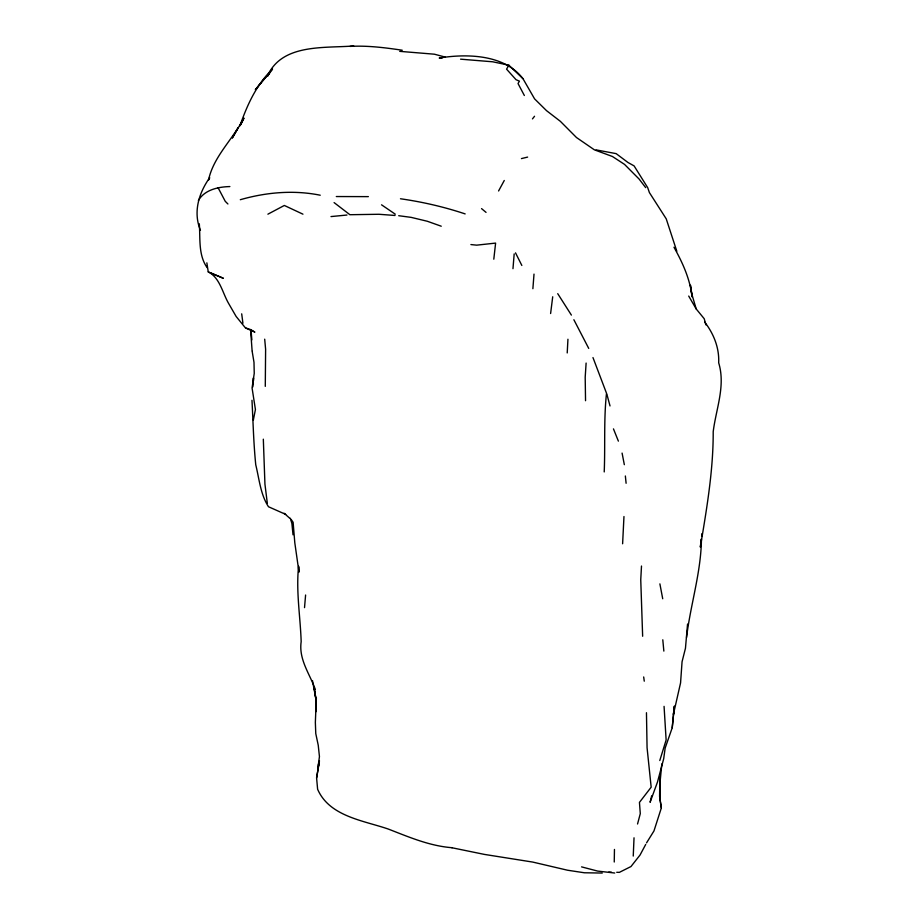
<?xml version="1.0" encoding="UTF-8"?>
<svg xmlns="http://www.w3.org/2000/svg" width="919" height="919" viewBox="0 0 919 919"><rect width="100%" height="100%" fill="white"/><g stroke="black" fill="none" stroke-linecap="round" stroke-linejoin="round"><path stroke-width="1.38" d="M633.248 856.071L634.03 837.806M604.22 471.929C605.299 445.704 603.691 419.328 606.517 393.263L592.973 357.571M622.611 543.772L623.967 516.535M614.248 862.011L614.455 849.443M298.606 566.219C295.918 591.457 300.352 616.465 301.168 641.646C298.595 659.371 309.6 673.616 315.24 689.284M251.978 400.293C253.116 421.855 253.564 443.303 255.758 464.819C259.238 478.891 260.468 494.445 268.486 506.748L285.694 514.376M567.218 352.942L567.942 339.237M641.496 566.035L640.75 579.797L642.645 636.258M586.115 363.062L585.196 377.204L585.541 400.707M673.845 710.33L673.397 714.419L680.565 682.909L682.059 661.749L685.459 648.274L687.55 624.081M686.55 637.499C690.468 604.61 701.048 572.617 701.438 539.154M701.645 536.443L701.84 533.744M532.882 288.704L534.008 274.103M512.974 268.693L514.181 253.908M304.522 607.631L305.602 595.018M674.328 706.206L672.226 727.745L665.161 748.077L663.69 758.761L657.487 782.035L650.089 802.298L651.686 795.808M672.226 727.745L674.316 706.366M493.802 259.192L495.605 243.098L476.674 245.155L470.907 244.569M701.243 539.097L700.335 547.127C706.688 508.908 713.339 470.539 713.201 431.723C716.039 408.737 725.734 385.934 718.681 362.798C719.37 347.853 713.73 333.792 704.701 322.098M319.467 760.76L316.596 777.956L317.618 789.249C329.393 816.497 363.43 820.483 388.358 829.076C409.058 837.106 429.644 845.997 452.102 847.709M550.607 313.528L552.71 296.78M661.841 763.907L659.727 785.469L659.589 796.474L661.335 807.95L653.972 830.937L646.551 842.872M316.596 777.956L319.261 761.943M253.345 420.063L255.425 409.529L252.07 387.967L254.241 373.39L253.989 362.293L252.174 351.345M319.341 762.092L318.008 767.262L319.444 756.578L318.238 745.24L315.768 733.58L315.355 722.437L316.343 697.877L316.147 711.593L316.159 700.554L314.275 688.239M637.545 823.998L640.29 813.637L639.452 802.39L651.169 787.192L647.068 747.733L646.459 712.719M232.404 137.953L238.228 127.569C227.602 144.57 212.863 159.711 208.533 180.009L209.693 177.677C198.78 193.116 192.944 212.036 200.445 230.336M318.342 764.619L319.226 762.092M659.796 760.518L666.126 740.002L664.069 706.366M239.893 125.892C247.2 104.95 256.378 84.628 272.541 69.04L267.372 76.277L269.531 72.888L268.164 75.266M240.858 124.226L243.96 118.137L240.537 124.892M240.399 124.938L241.915 121.641L232.392 137.758M645.701 844.458L640.049 855.026L630.974 866.548L619.372 872.361L616.718 872.292M498.58 190.968L504.267 180.48M645.689 187.625L639.073 179.01L624.506 164.375L612.422 156.494L594.386 149.831L576.489 137.528L560.349 121.319L546.529 110.659L534.571 98.85L522.968 78.678L508.873 65.192L506.564 69.155L516.041 79.689L519.419 81.159L518.029 83.537L524.347 95.496M267.372 76.277C281.628 43.308 324.441 48.362 353.7 45.95M198.389 200.514C204.615 189.716 218.297 186.844 229.876 186.568M532.469 118.896L534.536 116.265M267.888 214.184L284.327 205.465L302.948 214.173M521.441 158.596L527.621 157.092M240.318 199.71C266.177 192.278 293.712 189.842 320.237 195.219M350.036 46.409C367.428 45.41 385.038 47.662 402.246 50.223M331.001 216.574L346.957 215.035M336.308 196.54L368.358 196.632M602.255 873.05L584.392 872.774L567.563 870.224L532.767 862.079L484.405 854.406L451.849 847.732M608.746 872.108L611.411 872.165M442.028 58.138L439.213 58.023C466.726 53.532 504.485 54.324 522.968 78.678M399.719 51.349L434.4 54.198L445.106 57.058M395.032 215.471L378.961 214.276L349.898 214.713L334.091 202.594M460.58 59.172L492.722 61.791L508.873 65.192M614.754 873.027L597.649 871.086L581.566 866.881M398.708 215.712L411.126 217.366L427.301 221.261L441.246 226.212M400.477 198.768C422.418 201.893 444.13 206.901 465.152 213.909M596.132 149.889L616.155 153.634L628.022 162.525L634.087 165.891L647.7 187.66L649.411 192.599L666.229 218.837L676.821 251.255M206.855 262.845L208.245 271.898C219.767 277.641 222.444 292.598 228.383 303.04L236.114 316.435L245.384 327.853L250.99 329.714L251.863 339.915M211.186 273.15L223.34 278.273L208.245 271.898M246.154 328.255L254.873 332.104L251.967 330.312M381.546 204.822L395.285 214.184M481.556 208.624L486.048 212.381M284.12 513.261L289.531 518.052M227.912 203.984L225.247 201.318L218.125 187.809M688.71 296.067L696.2 308.956L704.195 318.709L705.964 324.912M207.246 267.785C198.125 255.149 200.411 238.469 199.308 223.788M291.116 519.419L293.115 522.268L294.804 542.784L298.985 572.135L298.928 567.034M557.73 293.666L571.388 315.091M673.983 247.257C682.151 261.846 689.307 277.4 691.697 294.08L690.422 285.177L691.846 294.16L696.2 308.956M588.723 348.404L573.87 319.732M515.525 252.851L521.843 265.453M613.455 428.874L618.384 441.131M290.301 518.201L291.897 523.508L293.023 534.824M606.839 394.125L610.021 405.945M659.888 583.875L662.714 598.751M622.083 453.09L624.334 464.681M312.483 680.588L316.159 700.554L314.172 687.55M660.198 800.38L659.681 777.267L660.198 800.38L661.335 807.95M643.679 676.958L644.265 681.174M267.303 503.152L264.936 484.118L263.328 439.179M241.697 313.838L242.926 323.247M250.588 329.703L252.105 350.782M625.357 475.985L626.103 483.279M662.794 639.796L663.851 651.1M264.695 339.168L265.614 349.266L265.281 386.371M252.84 386.853L253.472 377.87L253.587 380.42M691.846 294.16L691.892 296.757M260.881 82.894L255.333 89.786L266.717 76.116L260.881 82.894"/></g></svg>
